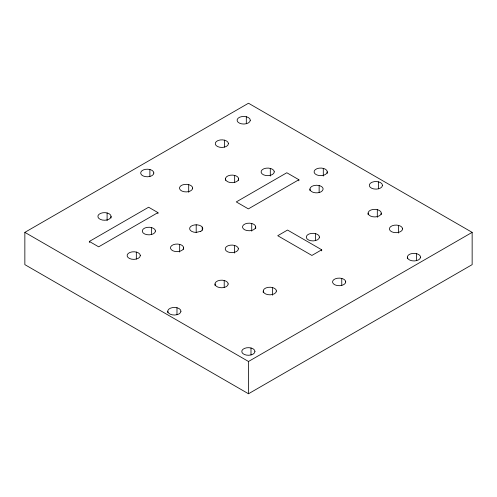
<?xml version="1.0" encoding="UTF-8"?>
<svg xmlns="http://www.w3.org/2000/svg" width="497" height="497" viewBox="0 0 497 497"><rect width="100%" height="100%" fill="white"/><g stroke="black" fill="none" stroke-linecap="round" stroke-linejoin="round"><path stroke-width="0.75" d="M111.067 216.443L110.527 217.953L109.141 219.134A6.591 3.802 0 0 1 98.773 218.345A6.591 3.802 0 0 1 102.773 212.766A6.591 3.802 0 0 1 111.067 216.443L111.067 217.978M183.635 247.835L183.095 249.351L181.703 250.525A6.591 3.802 0 0 1 171.341 249.742A6.591 3.802 0 0 1 175.342 244.164A6.591 3.802 0 0 1 183.635 247.835L183.635 249.376M238.628 178.889L238.088 180.399L236.702 181.579A6.591 3.802 0 0 1 226.334 180.79A6.591 3.802 0 0 1 230.335 175.211A6.591 3.802 0 0 1 238.628 178.889L238.628 180.423M255.694 226.961L255.154 228.471L253.762 229.651A6.591 3.802 0 0 1 243.4 228.862A6.591 3.802 0 0 1 247.4 223.283A6.591 3.802 0 0 1 255.694 226.961L255.694 228.496M327.268 171.85L326.728 173.36L325.336 174.54A6.591 3.802 0 0 1 314.974 173.751A6.591 3.802 0 0 1 318.975 168.172A6.591 3.802 0 0 1 327.268 171.85L327.268 173.385M381.28 213.126L380.739 214.636L379.354 215.816A6.591 3.802 0 0 1 368.985 215.027A6.591 3.802 0 0 1 372.986 209.454A6.591 3.802 0 0 1 381.28 213.126L381.28 214.661M24.85 232.36L248.5 103.239L472.15 232.36L472.15 264.64L248.5 393.761L24.85 264.64L24.85 232.36L248.5 361.481L472.15 232.36M89.348 242.548L89.348 241.449L148.622 207.224L157.94 212.604L157.94 213.704M157.94 212.604L98.667 246.829L89.348 241.449M298.877 179.721L248.357 208.889L236.286 201.919L286.806 172.751L298.877 179.721L298.877 180.821M321.708 249.78L311.899 255.446L277.73 235.715L287.533 230.049L321.708 249.78L321.708 250.879M416.561 253.656L416.561 260.571M407.354 257.148L407.354 258.682M398.6 225.389L398.6 233.074M378.497 181.834L378.497 188.754M377.31 209.635L377.31 217.319M368.103 213.126L368.103 214.661M341.756 278.413L341.756 285.334M323.298 168.359L323.298 176.044M309.935 190.575L309.935 189.04A6.591 3.802 0 0 1 319.142 185.549L319.142 192.463M315.483 233.615L315.483 240.536M272.437 287.533L272.437 295.218M270.306 168.377L270.306 176.062M263.236 291.025L263.236 292.559M251.724 223.47L251.724 231.155M250.991 347.981L250.991 354.895M248.5 361.481L248.5 393.761M246.313 116.745L246.313 123.66M234.659 175.398L234.659 182.312M234.422 245.375L234.422 253.06M225.452 178.889L225.452 180.423M224.451 140.148L224.451 147.069M224.215 280.476L224.215 287.39M215.008 283.967L215.008 285.502M202.248 227.098L202.248 230.167M196.197 224.799L196.197 232.49M188.698 184.617L188.698 192.308M179.665 244.344L179.665 252.035M176.982 307.742L176.982 314.663M167.775 311.234L167.775 312.775M151.473 227.545L151.473 234.466M149.877 169.496L149.877 176.416M136.327 252.078L136.327 258.993M107.097 212.952L107.097 220.637M309.935 189.04A6.591 3.802 0 0 0 314.005 192.556A6.591 3.802 0 0 0 321.186 191.73L322.572 190.55L323.118 189.04A6.591 3.802 0 0 0 319.142 185.549M153.853 172.987L153.312 174.497L151.92 175.677A6.591 3.802 0 0 1 141.558 174.888A6.591 3.802 0 0 1 145.559 169.315A6.591 3.802 0 0 1 153.853 172.987M140.303 255.57L139.756 257.079L138.371 258.26A6.591 3.802 0 0 1 128.002 257.471A6.591 3.802 0 0 1 132.009 251.892A6.591 3.802 0 0 1 140.303 255.57M155.449 231.037L154.902 232.553L153.517 233.727A6.591 3.802 0 0 1 143.148 232.944A6.591 3.802 0 0 1 147.155 227.365A6.591 3.802 0 0 1 155.449 231.037M192.668 188.108L192.128 189.624L190.742 190.798A6.591 3.802 0 0 1 180.374 190.016A6.591 3.802 0 0 1 184.375 184.437A6.591 3.802 0 0 1 192.668 188.108M228.427 143.639L227.887 145.155L226.495 146.329A6.591 3.802 0 0 1 216.133 145.546A6.591 3.802 0 0 1 220.134 139.968A6.591 3.802 0 0 1 228.427 143.639M180.951 311.234L180.411 312.743L179.019 313.924A6.591 3.802 0 0 1 168.657 313.135A6.591 3.802 0 0 1 172.658 307.562A6.591 3.802 0 0 1 180.951 311.234M250.289 120.237L249.742 121.746L248.357 122.927A6.591 3.802 0 0 1 237.988 122.138A6.591 3.802 0 0 1 241.989 116.559A6.591 3.802 0 0 1 250.289 120.237M238.392 248.867L237.852 250.376L236.466 251.557A6.591 3.802 0 0 1 226.098 250.768A6.591 3.802 0 0 1 230.099 245.195A6.591 3.802 0 0 1 238.392 248.867M228.185 283.967L227.645 285.477L226.253 286.657A6.591 3.802 0 0 1 215.891 285.868A6.591 3.802 0 0 1 219.891 280.289A6.591 3.802 0 0 1 228.185 283.967M274.276 171.869L273.735 173.378L272.344 174.559A6.591 3.802 0 0 1 261.981 173.77A6.591 3.802 0 0 1 265.982 168.197A6.591 3.802 0 0 1 274.276 171.869M276.413 291.025L275.872 292.534L274.481 293.715A6.591 3.802 0 0 1 264.118 292.926A6.591 3.802 0 0 1 268.119 287.347A6.591 3.802 0 0 1 276.413 291.025M254.961 351.472L254.421 352.982L253.029 354.162A6.591 3.802 0 0 1 242.666 353.373A6.591 3.802 0 0 1 246.667 347.794A6.591 3.802 0 0 1 254.961 351.472M319.459 237.106L318.912 238.622L317.527 239.796A6.591 3.802 0 0 1 307.158 239.014A6.591 3.802 0 0 1 311.159 233.435A6.591 3.802 0 0 1 319.459 237.106M345.726 281.905L345.185 283.42L343.8 284.595A6.591 3.802 0 0 1 333.431 283.812A6.591 3.802 0 0 1 337.432 278.233A6.591 3.802 0 0 1 345.726 281.905M382.466 185.325L381.926 186.841L380.534 188.015A6.591 3.802 0 0 1 370.172 187.232A6.591 3.802 0 0 1 374.173 181.653A6.591 3.802 0 0 1 382.466 185.325M402.57 228.881L402.03 230.391L400.644 231.571A6.591 3.802 0 0 1 390.275 230.782A6.591 3.802 0 0 1 394.276 225.203A6.591 3.802 0 0 1 402.57 228.881M420.53 257.148L419.99 258.657L418.604 259.838A6.591 3.802 0 0 1 408.236 259.049A6.591 3.802 0 0 1 412.237 253.47A6.591 3.802 0 0 1 420.53 257.148M200.856 231.298L196.197 232.41A6.591 3.802 0 0 1 189.835 227.62A6.591 3.802 0 0 1 199.496 225.309A6.591 3.802 0 0 1 200.856 231.298"/></g></svg>
